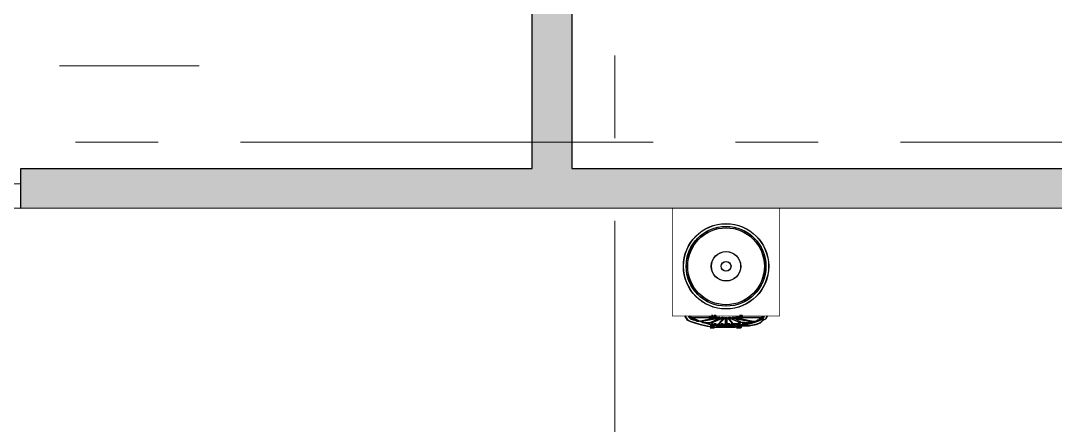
# Model space of a CAD drawing. Header units: millimetres. Extents: x -354900 to 8840672, y 0 to 292181.
# Drawn here: x -64096 to -60961, y 117744 to 118969 of the extents above; entities that cross this region are included whole.
import ezdxf
from ezdxf.enums import TextEntityAlignment as Align

# ---------------------------------------------------------------- set-up
doc = ezdxf.new("R2010")
doc.units = ezdxf.units.MM
doc.header["$MEASUREMENT"] = 0
doc.linetypes.add('CENTER', pattern=[2, 1.25, -0.25, 0.25, -0.25])
doc.layers.get('0').update_dxf_attribs({"color": 250, "lineweight": 9})
for name, color, linetype, lineweight in [('АР_Витраж', 4, 'Continuous', 15), ('АР_Маркер экспликации', 239, 'Continuous', 13), ('АР_Номер помещения', 1, 'Continuous', 25), ('АР_Оси', 193, 'Continuous', 9), ('АР_Перегородки газоблок', 165, 'Continuous', 30), ('АР_Перегородки газоблок_Штрих', 165, 'Continuous', 5), ('АР_Помещения_площадь', 19, 'Continuous', 9)]:
    doc.layers.add(name, color=color, linetype=linetype, lineweight=lineweight)
doc.layers.add('ТХ_обор_бытовое', color=14, linetype='Continuous')
doc.styles.add('ISOCPEUR', font='isocpeur.ttf', dxfattribs={"width": 0.7})
doc.styles.get("Standard").update_dxf_attribs({"font": 'isocpeur.ttf'})

# ---------------------------------------------------------------- blocks, each defined once
blk = doc.blocks.new('*U29')
at = {"linetype": 'ByBlock'}
for p, q in [((0, 0), (0, -74)), ((50, 0), (0, 0)), ((0, -74), (0, 0)), ((1000, 0), (0, 0)), ((50, 0), (50, -74)), ((950, 0), (50, 0)), ((950, 0), (1000, 0)), ((950, 0), (950, -74)), ((1000, 0), (1000, -74)), ((1000, -74), (1000, 0)), ((50, -37), (950, -37)), ((50, -74), (0, -74)), ((0, -74), (1000, -74)), ((50, -74), (950, -74)), ((950, -74), (1000, -74))]:
    blk.add_line(p, q, dxfattribs=at)
blk = doc.blocks.new('*U46')
at = {"layer": 'АР_Помещения_площадь', "color": 7}
blk.add_line((-10339.1, 344), (-10761.5, 344), dxfattribs=at)
at = {"color": 7, "style": 'ISOCPEUR', "width": 0.7, "flags": 1}
blk.add_attdef('КАТЕГОРИЯ', (-499.2, -2092.2), '', height=250, dxfattribs=at)
at = {"layer": 'АР_Номер помещения', "color": 7, "style": 'ISOCPEUR', "width": 0.7}
blk.add_attdef('НОМЕР_ПОМЕЩЕНИЯ', text='', height=300, dxfattribs=at).set_placement((-13545.8, 6594.1), align=Align.MIDDLE_CENTER)
at = {"layer": 'АР_Помещения_площадь', "color": 7, "lineweight": 30, "width": 0.7, "flags": 104}
blk.add_attdef('ИМЯ_ПОМЕЩЕНИЯ', text='', height=100, dxfattribs=at).set_placement((129.6, 1300.5), align=Align.MIDDLE_CENTER)
at = {"layer": 'АР_Помещения_площадь', "color": 7, "style": 'ISOCPEUR', "width": 0.7}
blk.add_attdef('ПЛОЩАДЬ_ПОМЕЩЕНИЯ', text='', height=200, dxfattribs=at).set_placement((-10334.3, 590.5), align=Align.MIDDLE_RIGHT)
blk = doc.blocks.new('У300')
at = {"layer": 'ТХ_обор_бытовое', "transparency": 33554559}
for points in [[(-230550.5, 67413.5), (-230554.7, 67413.5), (-230554.7, 67409.3), (-230550.5, 67405.1), (-230546.2, 67409.3), (-230546.2, 67413.5)], [(-230550.5, 67413), (-230554.7, 67413), (-230554.7, 67408.8), (-230550.5, 67404.6), (-230546.3, 67408.8), (-230546.3, 67413)], [(-230546.2, 67417.8), (-230550.5, 67417.8), (-230550.5, 67413.5), (-230546.2, 67409.3), (-230542, 67413.5), (-230542, 67417.8)], [(-230546.3, 67417.3), (-230550.5, 67417.3), (-230550.5, 67413), (-230546.3, 67408.8), (-230542, 67413), (-230542, 67417.3)], [(-230575.9, 67354.3), (-230580.1, 67354.3), (-230580.1, 67350), (-230575.9, 67345.8), (-230571.6, 67350), (-230571.6, 67354.3)], [(-230575.9, 67354.3), (-230580.1, 67354.3), (-230580.1, 67350), (-230575.9, 67345.8), (-230571.6, 67350), (-230571.6, 67354.3)], [(-230575.9, 67354.3), (-230580.1, 67354.3), (-230580.1, 67350), (-230575.9, 67345.8), (-230571.6, 67350), (-230571.6, 67354.3)], [(-230575.9, 67354.3), (-230580.1, 67354.3), (-230580.1, 67350), (-230575.9, 67345.8), (-230571.6, 67350), (-230571.6, 67354.3)], [(-230575.9, 67354.3), (-230580.1, 67354.3), (-230580.1, 67350), (-230575.9, 67345.8), (-230571.6, 67350), (-230571.6, 67354.3)], [(-230575.9, 67354.3), (-230580.1, 67354.3), (-230580.1, 67350), (-230575.9, 67345.8), (-230571.6, 67350), (-230571.6, 67354.3)], [(-230575.9, 67353.8), (-230580.1, 67353.8), (-230580.1, 67349.5), (-230575.9, 67345.3), (-230571.7, 67349.5), (-230571.7, 67353.8)], [(-230575.9, 67353.8), (-230580.1, 67353.8), (-230580.1, 67349.5), (-230575.9, 67345.3), (-230571.7, 67349.5), (-230571.7, 67353.8)], [(-230575.9, 67353.8), (-230580.1, 67353.8), (-230580.1, 67349.5), (-230575.9, 67345.3), (-230571.7, 67349.5), (-230571.7, 67353.8)], [(-230575.9, 67353.8), (-230580.1, 67353.8), (-230580.1, 67349.5), (-230575.9, 67345.3), (-230571.7, 67349.5), (-230571.7, 67353.8)], [(-230575.9, 67353.8), (-230580.1, 67353.8), (-230580.1, 67349.5), (-230575.9, 67345.3), (-230571.7, 67349.5), (-230571.7, 67353.8)], [(-230575.9, 67353.8), (-230580.1, 67353.8), (-230580.1, 67349.5), (-230575.9, 67345.3), (-230571.7, 67349.5), (-230571.7, 67353.8)], [(-230575.9, 67350), (-230580.1, 67350), (-230580.1, 67345.8), (-230575.9, 67341.6), (-230571.6, 67345.8), (-230571.6, 67350)], [(-230575.9, 67350), (-230580.1, 67350), (-230580.1, 67345.8), (-230575.9, 67341.6), (-230571.6, 67345.8), (-230571.6, 67350)], [(-230575.9, 67350), (-230580.1, 67350), (-230580.1, 67345.8), (-230575.9, 67341.6), (-230571.6, 67345.8), (-230571.6, 67350)], [(-230575.9, 67350), (-230580.1, 67350), (-230580.1, 67345.8), (-230575.9, 67341.6), (-230571.6, 67345.8), (-230571.6, 67350)], [(-230575.9, 67350), (-230580.1, 67350), (-230580.1, 67345.8), (-230575.9, 67341.6), (-230571.6, 67345.8), (-230571.6, 67350)], [(-230575.9, 67350), (-230580.1, 67350), (-230580.1, 67345.8), (-230575.9, 67341.6), (-230571.6, 67345.8), (-230571.6, 67350)], [(-230575.9, 67350), (-230580.1, 67350), (-230580.1, 67345.8), (-230575.9, 67341.6), (-230571.6, 67345.8), (-230571.6, 67350)], [(-230575.9, 67350), (-230580.1, 67350), (-230580.1, 67345.8), (-230575.9, 67341.6), (-230571.6, 67345.8), (-230571.6, 67350)], [(-230575.9, 67350), (-230580.1, 67350), (-230580.1, 67345.8), (-230575.9, 67341.6), (-230571.6, 67345.8), (-230571.6, 67350)], [(-230575.9, 67350), (-230580.1, 67350), (-230580.1, 67345.8), (-230575.9, 67341.6), (-230571.6, 67345.8), (-230571.6, 67350)], [(-230575.9, 67350), (-230580.1, 67350), (-230580.1, 67345.8), (-230575.9, 67341.6), (-230571.6, 67345.8), (-230571.6, 67350)], [(-230575.9, 67350), (-230580.1, 67350), (-230580.1, 67345.8), (-230575.9, 67341.6), (-230571.6, 67345.8), (-230571.6, 67350)], [(-230575.9, 67350), (-230580.1, 67350), (-230580.1, 67345.8), (-230575.9, 67341.6), (-230571.6, 67345.8), (-230571.6, 67350)], [(-230575.9, 67349.5), (-230580.1, 67349.5), (-230580.1, 67345.3), (-230575.9, 67341.1), (-230571.7, 67345.3), (-230571.7, 67349.5)], [(-230575.9, 67349.5), (-230580.1, 67349.5), (-230580.1, 67345.3), (-230575.9, 67341.1), (-230571.7, 67345.3), (-230571.7, 67349.5)], [(-230575.9, 67349.5), (-230580.1, 67349.5), (-230580.1, 67345.3), (-230575.9, 67341.1), (-230571.7, 67345.3), (-230571.7, 67349.5)], [(-230575.9, 67349.5), (-230580.1, 67349.5), (-230580.1, 67345.3), (-230575.9, 67341.1), (-230571.7, 67345.3), (-230571.7, 67349.5)], [(-230575.9, 67349.5), (-230580.1, 67349.5), (-230580.1, 67345.3), (-230575.9, 67341.1), (-230571.7, 67345.3), (-230571.7, 67349.5)], [(-230575.9, 67349.5), (-230580.1, 67349.5), (-230580.1, 67345.3), (-230575.9, 67341.1), (-230571.7, 67345.3), (-230571.7, 67349.5)], [(-230575.9, 67349.5), (-230580.1, 67349.5), (-230580.1, 67345.3), (-230575.9, 67341.1), (-230571.7, 67345.3), (-230571.7, 67349.5)], [(-230575.9, 67349.5), (-230580.1, 67349.5), (-230580.1, 67345.3), (-230575.9, 67341.1), (-230571.7, 67345.3), (-230571.7, 67349.5)], [(-230575.9, 67349.5), (-230580.1, 67349.5), (-230580.1, 67345.3), (-230575.9, 67341.1), (-230571.7, 67345.3), (-230571.7, 67349.5)], [(-230575.9, 67349.5), (-230580.1, 67349.5), (-230580.1, 67345.3), (-230575.9, 67341.1), (-230571.7, 67345.3), (-230571.7, 67349.5)], [(-230575.9, 67349.5), (-230580.1, 67349.5), (-230580.1, 67345.3), (-230575.9, 67341.1), (-230571.7, 67345.3), (-230571.7, 67349.5)], [(-230575.9, 67349.5), (-230580.1, 67349.5), (-230580.1, 67345.3), (-230575.9, 67341.1), (-230571.7, 67345.3), (-230571.7, 67349.5)], [(-230575.9, 67349.5), (-230580.1, 67349.5), (-230580.1, 67345.3), (-230575.9, 67341.1), (-230571.7, 67345.3), (-230571.7, 67349.5)], [(-230575.9, 67345.8), (-230580.1, 67345.8), (-230580.1, 67341.6), (-230575.9, 67337.3), (-230571.6, 67341.6), (-230571.6, 67345.8)], [(-230575.9, 67345.3), (-230580.1, 67345.3), (-230580.1, 67341.1), (-230575.9, 67336.8), (-230571.7, 67341.1), (-230571.7, 67345.3)], [(-230571.6, 67354.3), (-230575.9, 67354.3), (-230575.9, 67350), (-230571.6, 67345.8), (-230567.4, 67350), (-230567.4, 67354.3)], [(-230571.6, 67354.3), (-230575.9, 67354.3), (-230575.9, 67350), (-230571.6, 67345.8), (-230567.4, 67350), (-230567.4, 67354.3)], [(-230571.6, 67354.3), (-230575.9, 67354.3), (-230575.9, 67350), (-230571.6, 67345.8), (-230567.4, 67350), (-230567.4, 67354.3)], [(-230571.6, 67354.3), (-230575.9, 67354.3), (-230575.9, 67350), (-230571.6, 67345.8), (-230567.4, 67350), (-230567.4, 67354.3)], [(-230571.6, 67354.3), (-230575.9, 67354.3), (-230575.9, 67350), (-230571.6, 67345.8), (-230567.4, 67350), (-230567.4, 67354.3)], [(-230571.7, 67353.8), (-230575.9, 67353.8), (-230575.9, 67349.5), (-230571.7, 67345.3), (-230567.4, 67349.5), (-230567.4, 67353.8)], [(-230571.7, 67353.8), (-230575.9, 67353.8), (-230575.9, 67349.5), (-230571.7, 67345.3), (-230567.4, 67349.5), (-230567.4, 67353.8)], [(-230571.7, 67353.8), (-230575.9, 67353.8), (-230575.9, 67349.5), (-230571.7, 67345.3), (-230567.4, 67349.5), (-230567.4, 67353.8)], [(-230571.7, 67353.8), (-230575.9, 67353.8), (-230575.9, 67349.5), (-230571.7, 67345.3), (-230567.4, 67349.5), (-230567.4, 67353.8)], [(-230571.7, 67353.8), (-230575.9, 67353.8), (-230575.9, 67349.5), (-230571.7, 67345.3), (-230567.4, 67349.5), (-230567.4, 67353.8)], [(-230571.6, 67350), (-230575.9, 67350), (-230575.9, 67345.8), (-230571.6, 67341.6), (-230567.4, 67345.8), (-230567.4, 67350)], [(-230571.6, 67350), (-230575.9, 67350), (-230575.9, 67345.8), (-230571.6, 67341.6), (-230567.4, 67345.8), (-230567.4, 67350)], [(-230571.6, 67350), (-230575.9, 67350), (-230575.9, 67345.8), (-230571.6, 67341.6), (-230567.4, 67345.8), (-230567.4, 67350)], [(-230571.6, 67350), (-230575.9, 67350), (-230575.9, 67345.8), (-230571.6, 67341.6), (-230567.4, 67345.8), (-230567.4, 67350)], [(-230571.6, 67350), (-230575.9, 67350), (-230575.9, 67345.8), (-230571.6, 67341.6), (-230567.4, 67345.8), (-230567.4, 67350)], [(-230571.6, 67350), (-230575.9, 67350), (-230575.9, 67345.8), (-230571.6, 67341.6), (-230567.4, 67345.8), (-230567.4, 67350)], [(-230571.6, 67350), (-230575.9, 67350), (-230575.9, 67345.8), (-230571.6, 67341.6), (-230567.4, 67345.8), (-230567.4, 67350)], [(-230571.6, 67350), (-230575.9, 67350), (-230575.9, 67345.8), (-230571.6, 67341.6), (-230567.4, 67345.8), (-230567.4, 67350)], [(-230571.7, 67349.5), (-230575.9, 67349.5), (-230575.9, 67345.3), (-230571.7, 67341.1), (-230567.4, 67345.3), (-230567.4, 67349.5)], [(-230571.7, 67349.5), (-230575.9, 67349.5), (-230575.9, 67345.3), (-230571.7, 67341.1), (-230567.4, 67345.3), (-230567.4, 67349.5)], [(-230571.7, 67349.5), (-230575.9, 67349.5), (-230575.9, 67345.3), (-230571.7, 67341.1), (-230567.4, 67345.3), (-230567.4, 67349.5)], [(-230571.7, 67349.5), (-230575.9, 67349.5), (-230575.9, 67345.3), (-230571.7, 67341.1), (-230567.4, 67345.3), (-230567.4, 67349.5)], [(-230571.7, 67349.5), (-230575.9, 67349.5), (-230575.9, 67345.3), (-230571.7, 67341.1), (-230567.4, 67345.3), (-230567.4, 67349.5)], [(-230571.7, 67349.5), (-230575.9, 67349.5), (-230575.9, 67345.3), (-230571.7, 67341.1), (-230567.4, 67345.3), (-230567.4, 67349.5)], [(-230571.7, 67349.5), (-230575.9, 67349.5), (-230575.9, 67345.3), (-230571.7, 67341.1), (-230567.4, 67345.3), (-230567.4, 67349.5)], [(-230571.7, 67349.5), (-230575.9, 67349.5), (-230575.9, 67345.3), (-230571.7, 67341.1), (-230567.4, 67345.3), (-230567.4, 67349.5)], [(-230567.4, 67341.1), (-230571.7, 67341.1), (-230571.7, 67336.8), (-230567.4, 67332.6), (-230563.2, 67336.8), (-230563.2, 67341.1)], [(-230567.4, 67341.6), (-230571.6, 67341.6), (-230571.6, 67337.3), (-230567.4, 67333.1), (-230563.2, 67337.3), (-230563.2, 67341.6)], [(-230546.2, 67358.5), (-230550.5, 67358.5), (-230550.5, 67354.3), (-230546.2, 67350), (-230542, 67354.3), (-230542, 67358.5)], [(-230546.2, 67358.5), (-230550.5, 67358.5), (-230550.5, 67354.3), (-230546.2, 67350), (-230542, 67354.3), (-230542, 67358.5)], [(-230546.3, 67358), (-230550.5, 67358), (-230550.5, 67353.8), (-230546.3, 67349.5), (-230542, 67353.8), (-230542, 67358)], [(-230546.3, 67358), (-230550.5, 67358), (-230550.5, 67353.8), (-230546.3, 67349.5), (-230542, 67353.8), (-230542, 67358)], [(-230546.2, 67354.3), (-230550.5, 67354.3), (-230550.5, 67350), (-230546.2, 67345.8), (-230542, 67350), (-230542, 67354.3)], [(-230546.2, 67354.3), (-230550.5, 67354.3), (-230550.5, 67350), (-230546.2, 67345.8), (-230542, 67350), (-230542, 67354.3)], [(-230546.2, 67354.3), (-230550.5, 67354.3), (-230550.5, 67350), (-230546.2, 67345.8), (-230542, 67350), (-230542, 67354.3)], [(-230546.3, 67353.8), (-230550.5, 67353.8), (-230550.5, 67349.5), (-230546.3, 67345.3), (-230542, 67349.5), (-230542, 67353.8)], [(-230546.3, 67353.8), (-230550.5, 67353.8), (-230550.5, 67349.5), (-230546.3, 67345.3), (-230542, 67349.5), (-230542, 67353.8)], [(-230546.3, 67353.8), (-230550.5, 67353.8), (-230550.5, 67349.5), (-230546.3, 67345.3), (-230542, 67349.5), (-230542, 67353.8)], [(-230546.2, 67350), (-230550.5, 67350), (-230550.5, 67345.8), (-230546.2, 67341.6), (-230542, 67345.8), (-230542, 67350)], [(-230546.3, 67349.5), (-230550.5, 67349.5), (-230550.5, 67345.3), (-230546.3, 67341.1), (-230542, 67345.3), (-230542, 67349.5)], [(-230546.2, 67345.8), (-230550.5, 67345.8), (-230550.5, 67341.6), (-230546.2, 67337.3), (-230542, 67341.6), (-230542, 67345.8)], [(-230546.2, 67345.8), (-230550.5, 67345.8), (-230550.5, 67341.6), (-230546.2, 67337.3), (-230542, 67341.6), (-230542, 67345.8)], [(-230546.2, 67345.8), (-230550.5, 67345.8), (-230550.5, 67341.6), (-230546.2, 67337.3), (-230542, 67341.6), (-230542, 67345.8)], [(-230546.2, 67345.8), (-230550.5, 67345.8), (-230550.5, 67341.6), (-230546.2, 67337.3), (-230542, 67341.6), (-230542, 67345.8)], [(-230546.3, 67345.3), (-230550.5, 67345.3), (-230550.5, 67341.1), (-230546.3, 67336.8), (-230542, 67341.1), (-230542, 67345.3)], [(-230546.3, 67345.3), (-230550.5, 67345.3), (-230550.5, 67341.1), (-230546.3, 67336.8), (-230542, 67341.1), (-230542, 67345.3)], [(-230546.3, 67345.3), (-230550.5, 67345.3), (-230550.5, 67341.1), (-230546.3, 67336.8), (-230542, 67341.1), (-230542, 67345.3)], [(-230546.3, 67345.3), (-230550.5, 67345.3), (-230550.5, 67341.1), (-230546.3, 67336.8), (-230542, 67341.1), (-230542, 67345.3)], [(-230542, 67349.5), (-230546.3, 67349.5), (-230546.3, 67345.3), (-230542, 67341.1), (-230537.8, 67345.3), (-230537.8, 67349.5)], [(-230542, 67341.1), (-230546.3, 67341.1), (-230546.3, 67336.8), (-230542, 67332.6), (-230537.8, 67336.8), (-230537.8, 67341.1)], [(-230542, 67341.1), (-230546.3, 67341.1), (-230546.3, 67336.8), (-230542, 67332.6), (-230537.8, 67336.8), (-230537.8, 67341.1)], [(-230542, 67350), (-230546.2, 67350), (-230546.2, 67345.8), (-230542, 67341.6), (-230537.8, 67345.8), (-230537.8, 67350)], [(-230542, 67341.6), (-230546.2, 67341.6), (-230546.2, 67337.3), (-230542, 67333.1), (-230537.8, 67337.3), (-230537.8, 67341.6)], [(-230542, 67341.6), (-230546.2, 67341.6), (-230546.2, 67337.3), (-230542, 67333.1), (-230537.8, 67337.3), (-230537.8, 67341.6)], [(-230567.4, 67328.4), (-230571.7, 67328.4), (-230571.7, 67324.1), (-230567.4, 67319.9), (-230563.2, 67324.1), (-230563.2, 67328.4)], [(-230567.4, 67319.9), (-230571.7, 67319.9), (-230571.7, 67315.7), (-230567.4, 67311.4), (-230563.2, 67315.7), (-230563.2, 67319.9)], [(-230567.4, 67328.9), (-230571.6, 67328.9), (-230571.6, 67324.6), (-230567.4, 67320.4), (-230563.2, 67324.6), (-230563.2, 67328.9)], [(-230567.4, 67320.4), (-230571.6, 67320.4), (-230571.6, 67316.2), (-230567.4, 67311.9), (-230563.2, 67316.2), (-230563.2, 67320.4)], [(-230567.4, 67307.2), (-230571.7, 67307.2), (-230571.7, 67303), (-230567.4, 67298.7), (-230563.2, 67303), (-230563.2, 67307.2)], [(-230567.4, 67303), (-230571.7, 67303), (-230571.7, 67298.7), (-230567.4, 67294.5), (-230563.2, 67298.7), (-230563.2, 67303)], [(-230567.4, 67303), (-230571.7, 67303), (-230571.7, 67298.7), (-230567.4, 67294.5), (-230563.2, 67298.7), (-230563.2, 67303)], [(-230567.4, 67298.7), (-230571.7, 67298.7), (-230571.7, 67294.5), (-230567.4, 67290.3), (-230563.2, 67294.5), (-230563.2, 67298.7)], [(-230567.4, 67298.7), (-230571.7, 67298.7), (-230571.7, 67294.5), (-230567.4, 67290.3), (-230563.2, 67294.5), (-230563.2, 67298.7)], [(-230567.4, 67298.7), (-230571.7, 67298.7), (-230571.7, 67294.5), (-230567.4, 67290.3), (-230563.2, 67294.5), (-230563.2, 67298.7)], [(-230567.4, 67298.7), (-230571.7, 67298.7), (-230571.7, 67294.5), (-230567.4, 67290.3), (-230563.2, 67294.5), (-230563.2, 67298.7)], [(-230567.4, 67290.3), (-230571.7, 67290.3), (-230571.7, 67286), (-230567.4, 67281.8), (-230563.2, 67286), (-230563.2, 67290.3)], [(-230567.4, 67281.8), (-230571.7, 67281.8), (-230571.7, 67277.6), (-230567.4, 67273.3), (-230563.2, 67277.6), (-230563.2, 67281.8)], [(-230567.4, 67281.8), (-230571.7, 67281.8), (-230571.7, 67277.6), (-230567.4, 67273.3), (-230563.2, 67277.6), (-230563.2, 67281.8)], [(-230567.4, 67277.6), (-230571.7, 67277.6), (-230571.7, 67273.3), (-230567.4, 67269.1), (-230563.2, 67273.3), (-230563.2, 67277.6)], [(-230567.4, 67307.7), (-230571.6, 67307.7), (-230571.6, 67303.5), (-230567.4, 67299.2), (-230563.2, 67303.5), (-230563.2, 67307.7)], [(-230567.4, 67303.5), (-230571.6, 67303.5), (-230571.6, 67299.2), (-230567.4, 67295), (-230563.2, 67299.2), (-230563.2, 67303.5)], [(-230567.4, 67303.5), (-230571.6, 67303.5), (-230571.6, 67299.2), (-230567.4, 67295), (-230563.2, 67299.2), (-230563.2, 67303.5)], [(-230567.4, 67299.2), (-230571.6, 67299.2), (-230571.6, 67295), (-230567.4, 67290.8), (-230563.2, 67295), (-230563.2, 67299.2)], [(-230567.4, 67299.2), (-230571.6, 67299.2), (-230571.6, 67295), (-230567.4, 67290.8), (-230563.2, 67295), (-230563.2, 67299.2)], [(-230567.4, 67299.2), (-230571.6, 67299.2), (-230571.6, 67295), (-230567.4, 67290.8), (-230563.2, 67295), (-230563.2, 67299.2)], [(-230567.4, 67299.2), (-230571.6, 67299.2), (-230571.6, 67295), (-230567.4, 67290.8), (-230563.2, 67295), (-230563.2, 67299.2)], [(-230567.4, 67290.8), (-230571.6, 67290.8), (-230571.6, 67286.5), (-230567.4, 67282.3), (-230563.2, 67286.5), (-230563.2, 67290.8)], [(-230567.4, 67282.3), (-230571.6, 67282.3), (-230571.6, 67278.1), (-230567.4, 67273.8), (-230563.2, 67278.1), (-230563.2, 67282.3)], [(-230567.4, 67282.3), (-230571.6, 67282.3), (-230571.6, 67278.1), (-230567.4, 67273.8), (-230563.2, 67278.1), (-230563.2, 67282.3)], [(-230567.4, 67278.1), (-230571.6, 67278.1), (-230571.6, 67273.8), (-230567.4, 67269.6), (-230563.2, 67273.8), (-230563.2, 67278.1)], [(-230575.9, 67273.8), (-230580.1, 67273.8), (-230580.1, 67269.6), (-230575.9, 67265.4), (-230571.6, 67269.6), (-230571.6, 67273.8)], [(-230575.9, 67273.8), (-230580.1, 67273.8), (-230580.1, 67269.6), (-230575.9, 67265.4), (-230571.6, 67269.6), (-230571.6, 67273.8)], [(-230575.9, 67273.3), (-230580.1, 67273.3), (-230580.1, 67269.1), (-230575.9, 67264.9), (-230571.7, 67269.1), (-230571.7, 67273.3)], [(-230575.9, 67273.3), (-230580.1, 67273.3), (-230580.1, 67269.1), (-230575.9, 67264.9), (-230571.7, 67269.1), (-230571.7, 67273.3)], [(-230575.9, 67269.6), (-230580.1, 67269.6), (-230580.1, 67265.4), (-230575.9, 67261.1), (-230571.6, 67265.4), (-230571.6, 67269.6)], [(-230575.9, 67269.6), (-230580.1, 67269.6), (-230580.1, 67265.4), (-230575.9, 67261.1), (-230571.6, 67265.4), (-230571.6, 67269.6)], [(-230575.9, 67269.6), (-230580.1, 67269.6), (-230580.1, 67265.4), (-230575.9, 67261.1), (-230571.6, 67265.4), (-230571.6, 67269.6)], [(-230575.9, 67269.6), (-230580.1, 67269.6), (-230580.1, 67265.4), (-230575.9, 67261.1), (-230571.6, 67265.4), (-230571.6, 67269.6)], [(-230575.9, 67269.6), (-230580.1, 67269.6), (-230580.1, 67265.4), (-230575.9, 67261.1), (-230571.6, 67265.4), (-230571.6, 67269.6)], [(-230575.9, 67269.6), (-230580.1, 67269.6), (-230580.1, 67265.4), (-230575.9, 67261.1), (-230571.6, 67265.4), (-230571.6, 67269.6)], [(-230575.9, 67269.6), (-230580.1, 67269.6), (-230580.1, 67265.4), (-230575.9, 67261.1), (-230571.6, 67265.4), (-230571.6, 67269.6)], [(-230575.9, 67269.6), (-230580.1, 67269.6), (-230580.1, 67265.4), (-230575.9, 67261.1), (-230571.6, 67265.4), (-230571.6, 67269.6)], [(-230575.9, 67269.6), (-230580.1, 67269.6), (-230580.1, 67265.4), (-230575.9, 67261.1), (-230571.6, 67265.4), (-230571.6, 67269.6)], [(-230575.9, 67269.1), (-230580.1, 67269.1), (-230580.1, 67264.9), (-230575.9, 67260.6), (-230571.7, 67264.9), (-230571.7, 67269.1)], [(-230575.9, 67269.1), (-230580.1, 67269.1), (-230580.1, 67264.9), (-230575.9, 67260.6), (-230571.7, 67264.9), (-230571.7, 67269.1)], [(-230575.9, 67269.1), (-230580.1, 67269.1), (-230580.1, 67264.9), (-230575.9, 67260.6), (-230571.7, 67264.9), (-230571.7, 67269.1)], [(-230575.9, 67269.1), (-230580.1, 67269.1), (-230580.1, 67264.9), (-230575.9, 67260.6), (-230571.7, 67264.9), (-230571.7, 67269.1)], [(-230575.9, 67269.1), (-230580.1, 67269.1), (-230580.1, 67264.9), (-230575.9, 67260.6), (-230571.7, 67264.9), (-230571.7, 67269.1)], [(-230575.9, 67269.1), (-230580.1, 67269.1), (-230580.1, 67264.9), (-230575.9, 67260.6), (-230571.7, 67264.9), (-230571.7, 67269.1)], [(-230575.9, 67269.1), (-230580.1, 67269.1), (-230580.1, 67264.9), (-230575.9, 67260.6), (-230571.7, 67264.9), (-230571.7, 67269.1)], [(-230575.9, 67269.1), (-230580.1, 67269.1), (-230580.1, 67264.9), (-230575.9, 67260.6), (-230571.7, 67264.9), (-230571.7, 67269.1)], [(-230575.9, 67269.1), (-230580.1, 67269.1), (-230580.1, 67264.9), (-230575.9, 67260.6), (-230571.7, 67264.9), (-230571.7, 67269.1)], [(-230575.9, 67265.4), (-230580.1, 67265.4), (-230580.1, 67261.1), (-230575.9, 67256.9), (-230571.6, 67261.1), (-230571.6, 67265.4)], [(-230575.9, 67265.4), (-230580.1, 67265.4), (-230580.1, 67261.1), (-230575.9, 67256.9), (-230571.6, 67261.1), (-230571.6, 67265.4)], [(-230575.9, 67265.4), (-230580.1, 67265.4), (-230580.1, 67261.1), (-230575.9, 67256.9), (-230571.6, 67261.1), (-230571.6, 67265.4)], [(-230575.9, 67265.4), (-230580.1, 67265.4), (-230580.1, 67261.1), (-230575.9, 67256.9), (-230571.6, 67261.1), (-230571.6, 67265.4)], [(-230575.9, 67265.4), (-230580.1, 67265.4), (-230580.1, 67261.1), (-230575.9, 67256.9), (-230571.6, 67261.1), (-230571.6, 67265.4)], [(-230575.9, 67264.9), (-230580.1, 67264.9), (-230580.1, 67260.6), (-230575.9, 67256.4), (-230571.7, 67260.6), (-230571.7, 67264.9)], [(-230575.9, 67264.9), (-230580.1, 67264.9), (-230580.1, 67260.6), (-230575.9, 67256.4), (-230571.7, 67260.6), (-230571.7, 67264.9)], [(-230575.9, 67264.9), (-230580.1, 67264.9), (-230580.1, 67260.6), (-230575.9, 67256.4), (-230571.7, 67260.6), (-230571.7, 67264.9)], [(-230575.9, 67264.9), (-230580.1, 67264.9), (-230580.1, 67260.6), (-230575.9, 67256.4), (-230571.7, 67260.6), (-230571.7, 67264.9)], [(-230575.9, 67264.9), (-230580.1, 67264.9), (-230580.1, 67260.6), (-230575.9, 67256.4), (-230571.7, 67260.6), (-230571.7, 67264.9)], [(-230571.6, 67269.6), (-230575.9, 67269.6), (-230575.9, 67265.4), (-230571.6, 67261.1), (-230567.4, 67265.4), (-230567.4, 67269.6)], [(-230571.6, 67269.6), (-230575.9, 67269.6), (-230575.9, 67265.4), (-230571.6, 67261.1), (-230567.4, 67265.4), (-230567.4, 67269.6)], [(-230571.6, 67269.6), (-230575.9, 67269.6), (-230575.9, 67265.4), (-230571.6, 67261.1), (-230567.4, 67265.4), (-230567.4, 67269.6)], [(-230571.6, 67269.6), (-230575.9, 67269.6), (-230575.9, 67265.4), (-230571.6, 67261.1), (-230567.4, 67265.4), (-230567.4, 67269.6)], [(-230571.6, 67269.6), (-230575.9, 67269.6), (-230575.9, 67265.4), (-230571.6, 67261.1), (-230567.4, 67265.4), (-230567.4, 67269.6)], [(-230571.6, 67269.6), (-230575.9, 67269.6), (-230575.9, 67265.4), (-230571.6, 67261.1), (-230567.4, 67265.4), (-230567.4, 67269.6)], [(-230571.6, 67269.6), (-230575.9, 67269.6), (-230575.9, 67265.4), (-230571.6, 67261.1), (-230567.4, 67265.4), (-230567.4, 67269.6)], [(-230571.6, 67269.6), (-230575.9, 67269.6), (-230575.9, 67265.4), (-230571.6, 67261.1), (-230567.4, 67265.4), (-230567.4, 67269.6)], [(-230571.6, 67269.6), (-230575.9, 67269.6), (-230575.9, 67265.4), (-230571.6, 67261.1), (-230567.4, 67265.4), (-230567.4, 67269.6)], [(-230571.7, 67269.1), (-230575.9, 67269.1), (-230575.9, 67264.9), (-230571.7, 67260.6), (-230567.4, 67264.9), (-230567.4, 67269.1)], [(-230571.7, 67269.1), (-230575.9, 67269.1), (-230575.9, 67264.9), (-230571.7, 67260.6), (-230567.4, 67264.9), (-230567.4, 67269.1)], [(-230571.7, 67269.1), (-230575.9, 67269.1), (-230575.9, 67264.9), (-230571.7, 67260.6), (-230567.4, 67264.9), (-230567.4, 67269.1)], [(-230571.7, 67269.1), (-230575.9, 67269.1), (-230575.9, 67264.9), (-230571.7, 67260.6), (-230567.4, 67264.9), (-230567.4, 67269.1)], [(-230571.7, 67269.1), (-230575.9, 67269.1), (-230575.9, 67264.9), (-230571.7, 67260.6), (-230567.4, 67264.9), (-230567.4, 67269.1)], [(-230571.7, 67269.1), (-230575.9, 67269.1), (-230575.9, 67264.9), (-230571.7, 67260.6), (-230567.4, 67264.9), (-230567.4, 67269.1)], [(-230571.7, 67269.1), (-230575.9, 67269.1), (-230575.9, 67264.9), (-230571.7, 67260.6), (-230567.4, 67264.9), (-230567.4, 67269.1)], [(-230571.7, 67269.1), (-230575.9, 67269.1), (-230575.9, 67264.9), (-230571.7, 67260.6), (-230567.4, 67264.9), (-230567.4, 67269.1)], [(-230571.7, 67269.1), (-230575.9, 67269.1), (-230575.9, 67264.9), (-230571.7, 67260.6), (-230567.4, 67264.9), (-230567.4, 67269.1)], [(-230571.6, 67265.4), (-230575.9, 67265.4), (-230575.9, 67261.1), (-230571.6, 67256.9), (-230567.4, 67261.1), (-230567.4, 67265.4)], [(-230571.6, 67265.4), (-230575.9, 67265.4), (-230575.9, 67261.1), (-230571.6, 67256.9), (-230567.4, 67261.1), (-230567.4, 67265.4)], [(-230571.6, 67265.4), (-230575.9, 67265.4), (-230575.9, 67261.1), (-230571.6, 67256.9), (-230567.4, 67261.1), (-230567.4, 67265.4)], [(-230571.7, 67264.9), (-230575.9, 67264.9), (-230575.9, 67260.6), (-230571.7, 67256.4), (-230567.4, 67260.6), (-230567.4, 67264.9)], [(-230571.7, 67264.9), (-230575.9, 67264.9), (-230575.9, 67260.6), (-230571.7, 67256.4), (-230567.4, 67260.6), (-230567.4, 67264.9)], [(-230571.7, 67264.9), (-230575.9, 67264.9), (-230575.9, 67260.6), (-230571.7, 67256.4), (-230567.4, 67260.6), (-230567.4, 67264.9)], [(-230567.4, 67273.3), (-230571.7, 67273.3), (-230571.7, 67269.1), (-230567.4, 67264.9), (-230563.2, 67269.1), (-230563.2, 67273.3)], [(-230567.4, 67273.8), (-230571.6, 67273.8), (-230571.6, 67269.6), (-230567.4, 67265.4), (-230563.2, 67269.6), (-230563.2, 67273.8)], [(-230563.2, 67269.6), (-230567.4, 67269.6), (-230567.4, 67265.4), (-230563.2, 67261.1), (-230558.9, 67265.4), (-230558.9, 67269.6)], [(-230563.2, 67269.1), (-230567.4, 67269.1), (-230567.4, 67264.9), (-230563.2, 67260.6), (-230559, 67264.9), (-230559, 67269.1)], [(-230563.2, 67256.9), (-230567.4, 67256.9), (-230567.4, 67252.7), (-230563.2, 67248.4), (-230558.9, 67252.7), (-230558.9, 67256.9)], [(-230563.2, 67256.4), (-230567.4, 67256.4), (-230567.4, 67252.2), (-230563.2, 67247.9), (-230559, 67252.2), (-230559, 67256.4)], [(-230563.2, 67252.7), (-230567.4, 67252.7), (-230567.4, 67248.4), (-230563.2, 67244.2), (-230558.9, 67248.4), (-230558.9, 67252.7)], [(-230563.2, 67252.2), (-230567.4, 67252.2), (-230567.4, 67247.9), (-230563.2, 67243.7), (-230559, 67247.9), (-230559, 67252.2)], [(-230550.5, 67269.6), (-230554.7, 67269.6), (-230554.7, 67265.4), (-230550.5, 67261.1), (-230546.2, 67265.4), (-230546.2, 67269.6)], [(-230550.5, 67269.6), (-230554.7, 67269.6), (-230554.7, 67265.4), (-230550.5, 67261.1), (-230546.2, 67265.4), (-230546.2, 67269.6)], [(-230550.5, 67269.1), (-230554.7, 67269.1), (-230554.7, 67264.9), (-230550.5, 67260.6), (-230546.3, 67264.9), (-230546.3, 67269.1)], [(-230550.5, 67269.1), (-230554.7, 67269.1), (-230554.7, 67264.9), (-230550.5, 67260.6), (-230546.3, 67264.9), (-230546.3, 67269.1)], [(-230546.2, 67273.8), (-230550.5, 67273.8), (-230550.5, 67269.6), (-230546.2, 67265.4), (-230542, 67269.6), (-230542, 67273.8)], [(-230546.2, 67273.8), (-230550.5, 67273.8), (-230550.5, 67269.6), (-230546.2, 67265.4), (-230542, 67269.6), (-230542, 67273.8)], [(-230546.2, 67273.8), (-230550.5, 67273.8), (-230550.5, 67269.6), (-230546.2, 67265.4), (-230542, 67269.6), (-230542, 67273.8)], [(-230546.2, 67273.8), (-230550.5, 67273.8), (-230550.5, 67269.6), (-230546.2, 67265.4), (-230542, 67269.6), (-230542, 67273.8)], [(-230546.3, 67273.3), (-230550.5, 67273.3), (-230550.5, 67269.1), (-230546.3, 67264.9), (-230542, 67269.1), (-230542, 67273.3)], [(-230546.3, 67273.3), (-230550.5, 67273.3), (-230550.5, 67269.1), (-230546.3, 67264.9), (-230542, 67269.1), (-230542, 67273.3)], [(-230546.3, 67273.3), (-230550.5, 67273.3), (-230550.5, 67269.1), (-230546.3, 67264.9), (-230542, 67269.1), (-230542, 67273.3)], [(-230546.3, 67273.3), (-230550.5, 67273.3), (-230550.5, 67269.1), (-230546.3, 67264.9), (-230542, 67269.1), (-230542, 67273.3)], [(-230546.2, 67269.6), (-230550.5, 67269.6), (-230550.5, 67265.4), (-230546.2, 67261.1), (-230542, 67265.4), (-230542, 67269.6)], [(-230546.2, 67269.6), (-230550.5, 67269.6), (-230550.5, 67265.4), (-230546.2, 67261.1), (-230542, 67265.4), (-230542, 67269.6)], [(-230546.3, 67269.1), (-230550.5, 67269.1), (-230550.5, 67264.9), (-230546.3, 67260.6), (-230542, 67264.9), (-230542, 67269.1)], [(-230546.3, 67269.1), (-230550.5, 67269.1), (-230550.5, 67264.9), (-230546.3, 67260.6), (-230542, 67264.9), (-230542, 67269.1)], [(-230546.2, 67265.4), (-230550.5, 67265.4), (-230550.5, 67261.1), (-230546.2, 67256.9), (-230542, 67261.1), (-230542, 67265.4)], [(-230546.2, 67265.4), (-230550.5, 67265.4), (-230550.5, 67261.1), (-230546.2, 67256.9), (-230542, 67261.1), (-230542, 67265.4)], [(-230546.3, 67264.9), (-230550.5, 67264.9), (-230550.5, 67260.6), (-230546.3, 67256.4), (-230542, 67260.6), (-230542, 67264.9)], [(-230546.3, 67264.9), (-230550.5, 67264.9), (-230550.5, 67260.6), (-230546.3, 67256.4), (-230542, 67260.6), (-230542, 67264.9)], [(-230546.2, 67261.1), (-230550.5, 67261.1), (-230550.5, 67256.9), (-230546.2, 67252.7), (-230542, 67256.9), (-230542, 67261.1)], [(-230546.2, 67261.1), (-230550.5, 67261.1), (-230550.5, 67256.9), (-230546.2, 67252.7), (-230542, 67256.9), (-230542, 67261.1)], [(-230546.3, 67260.6), (-230550.5, 67260.6), (-230550.5, 67256.4), (-230546.3, 67252.2), (-230542, 67256.4), (-230542, 67260.6)], [(-230546.3, 67260.6), (-230550.5, 67260.6), (-230550.5, 67256.4), (-230546.3, 67252.2), (-230542, 67256.4), (-230542, 67260.6)], [(-230542, 67264.9), (-230546.3, 67264.9), (-230546.3, 67260.6), (-230542, 67256.4), (-230537.8, 67260.6), (-230537.8, 67264.9)], [(-230542, 67260.6), (-230546.3, 67260.6), (-230546.3, 67256.4), (-230542, 67252.2), (-230537.8, 67256.4), (-230537.8, 67260.6)], [(-230542, 67260.6), (-230546.3, 67260.6), (-230546.3, 67256.4), (-230542, 67252.2), (-230537.8, 67256.4), (-230537.8, 67260.6)], [(-230542, 67265.4), (-230546.2, 67265.4), (-230546.2, 67261.1), (-230542, 67256.9), (-230537.8, 67261.1), (-230537.8, 67265.4)], [(-230542, 67261.1), (-230546.2, 67261.1), (-230546.2, 67256.9), (-230542, 67252.7), (-230537.8, 67256.9), (-230537.8, 67261.1)], [(-230542, 67261.1), (-230546.2, 67261.1), (-230546.2, 67256.9), (-230542, 67252.7), (-230537.8, 67256.9), (-230537.8, 67261.1)], [(-230563.2, 67244.2), (-230567.4, 67244.2), (-230567.4, 67240), (-230563.2, 67235.7), (-230558.9, 67240), (-230558.9, 67244.2)], [(-230563.2, 67243.7), (-230567.4, 67243.7), (-230567.4, 67239.5), (-230563.2, 67235.2), (-230559, 67239.5), (-230559, 67243.7)], [(-230563.2, 67240), (-230567.4, 67240), (-230567.4, 67235.7), (-230563.2, 67231.5), (-230558.9, 67235.7), (-230558.9, 67240)], [(-230563.2, 67239.5), (-230567.4, 67239.5), (-230567.4, 67235.2), (-230563.2, 67231), (-230559, 67235.2), (-230559, 67239.5)], [(-230550.5, 67206.1), (-230554.7, 67206.1), (-230554.7, 67201.9), (-230550.5, 67197.6), (-230546.2, 67201.9), (-230546.2, 67206.1)], [(-230550.5, 67205.6), (-230554.7, 67205.6), (-230554.7, 67201.4), (-230550.5, 67197.1), (-230546.3, 67201.4), (-230546.3, 67205.6)]]:
    blk.add_hatch(color=256, dxfattribs=at).paths.add_polyline_path(points)
at = {"layer": 'ТХ_обор_бытовое', "const_width": 2}
blk.add_lwpolyline([(-230216, 67468.6), (-230216, 67142.6), (-230542, 67142.6), (-230542, 67468.6)], close=True, dxfattribs=at)
at = {"layer": 'ТХ_обор_бытовое'}
for points in [[(-230550.5, 67184.9), (-230554.7, 67193.4), (-230563.2, 67201.9), (-230567.4, 67214.6), (-230571.6, 67235.7), (-230571.6, 67252.7), (-230575.9, 67278.1), (-230575.9, 67299.2), (-230575.9, 67324.6), (-230575.9, 67345.8), (-230571.6, 67367), (-230567.4, 67383.9), (-230563.2, 67400.8), (-230558.9, 67413.5), (-230554.7, 67422), (-230542, 67430.5), (-230554.7, 67422), (-230558.9, 67413.5), (-230563.2, 67400.8), (-230567.4, 67383.9), (-230571.6, 67367), (-230575.9, 67345.8), (-230575.9, 67324.6), (-230575.9, 67299.2), (-230575.9, 67278.1), (-230571.6, 67252.7), (-230571.6, 67235.7), (-230567.4, 67214.6), (-230563.2, 67201.9), (-230554.7, 67193.4), (-230550.5, 67184.9), (-230542, 67180.7), (-230550.5, 67184.9), (-230554.7, 67193.4), (-230563.2, 67201.9), (-230567.4, 67214.6), (-230571.6, 67235.7), (-230571.6, 67252.7), (-230575.9, 67278.1), (-230575.9, 67299.2), (-230575.9, 67324.6), (-230575.9, 67345.8), (-230571.6, 67367), (-230567.4, 67383.9), (-230563.2, 67400.8), (-230558.9, 67413.5), (-230554.7, 67422), (-230542, 67430.5)], [(-230571.6, 67367), (-230575.9, 67345.8), (-230575.9, 67324.6), (-230575.9, 67299.2), (-230575.9, 67278.1)], [(-230575.9, 67350), (-230575.9, 67345.8), (-230575.9, 67350), (-230571.6, 67350), (-230571.6, 67345.8), (-230575.9, 67345.8)], [(-230542, 67354.3), (-230546.2, 67354.3), (-230546.2, 67350), (-230550.5, 67350), (-230550.5, 67345.8), (-230546.2, 67345.8), (-230546.2, 67341.6), (-230542, 67337.3), (-230546.2, 67341.6), (-230546.2, 67345.8), (-230550.5, 67345.8), (-230550.5, 67350), (-230546.2, 67350), (-230546.2, 67354.3)], [(-230542, 67350), (-230546.2, 67350), (-230546.2, 67345.8), (-230542, 67345.8)], [(-230567.4, 67278.1), (-230571.6, 67299.2)], [(-230389.6, 67303.5), (-230389.6, 67303.5)], [(-230542, 67265.4), (-230546.2, 67265.4), (-230546.2, 67261.1), (-230542, 67261.1)], [(-230542, 67193.4), (-230546.2, 67193.4), (-230550.5, 67193.4), (-230542, 67189.2)], [(-230542, 67180.7), (-230550.5, 67184.9), (-230542, 67180.7)]]:
    blk.add_lwpolyline(points, dxfattribs=at)
at = {"layer": 'ТХ_обор_бытовое', "elevation": -0.6}
for points in [[(-230550.5, 67184.4), (-230554.7, 67192.9), (-230563.2, 67201.4), (-230567.4, 67214.1), (-230571.7, 67235.2), (-230571.7, 67252.2), (-230575.9, 67277.6), (-230575.9, 67298.7), (-230575.9, 67324.1), (-230575.9, 67345.3), (-230571.7, 67366.5), (-230567.4, 67383.4), (-230563.2, 67400.3), (-230559, 67413), (-230554.7, 67421.5), (-230542, 67430), (-230554.7, 67421.5), (-230559, 67413), (-230563.2, 67400.3), (-230567.4, 67383.4), (-230571.7, 67366.5), (-230575.9, 67345.3), (-230575.9, 67324.1), (-230575.9, 67298.7), (-230575.9, 67277.6), (-230571.7, 67252.2), (-230571.7, 67235.2), (-230567.4, 67214.1), (-230563.2, 67201.4), (-230554.7, 67192.9), (-230550.5, 67184.4), (-230542, 67180.2), (-230550.5, 67184.4), (-230554.7, 67192.9), (-230563.2, 67201.4), (-230567.4, 67214.1), (-230571.7, 67235.2), (-230571.7, 67252.2), (-230575.9, 67277.6), (-230575.9, 67298.7), (-230575.9, 67324.1), (-230575.9, 67345.3), (-230571.7, 67366.5), (-230567.4, 67383.4), (-230563.2, 67400.3), (-230559, 67413), (-230554.7, 67421.5), (-230542, 67430)], [(-230571.7, 67366.5), (-230575.9, 67345.3), (-230575.9, 67324.1), (-230575.9, 67298.7), (-230575.9, 67277.6)], [(-230575.9, 67349.5), (-230575.9, 67345.3), (-230575.9, 67349.5), (-230571.7, 67349.5), (-230571.7, 67345.3), (-230575.9, 67345.3)], [(-230542, 67353.8), (-230546.3, 67353.8), (-230546.3, 67349.5), (-230550.5, 67349.5), (-230550.5, 67345.3), (-230546.3, 67345.3), (-230546.3, 67341.1), (-230542, 67336.8), (-230546.3, 67341.1), (-230546.3, 67345.3), (-230550.5, 67345.3), (-230550.5, 67349.5), (-230546.3, 67349.5), (-230546.3, 67353.8)], [(-230542, 67349.5), (-230546.3, 67349.5), (-230546.3, 67345.3), (-230542, 67345.3)], [(-230567.4, 67277.6), (-230571.7, 67298.7)], [(-230389.6, 67303), (-230389.6, 67303)], [(-230542, 67264.9), (-230546.3, 67264.9), (-230546.3, 67260.6), (-230542, 67260.6)], [(-230542, 67192.9), (-230546.3, 67192.9), (-230550.5, 67192.9), (-230542, 67188.7)], [(-230542, 67180.2), (-230550.5, 67184.4), (-230542, 67180.2)]]:
    blk.add_lwpolyline(points, dxfattribs=at)
at = {"layer": 'ТХ_обор_бытовое'}
blk.add_lwpolyline([(-230546.2, 67417.8), (-230542, 67417.8, 0.248454), (-230550.5, 67193.4, -0.207133)], format="xyb", close=True, dxfattribs=at)
at = {"layer": 'ТХ_обор_бытовое', "elevation": -0.6}
blk.add_lwpolyline([(-230546.3, 67417.3), (-230542, 67417.3, 0.248454), (-230550.5, 67192.9, -0.207133)], format="xyb", close=True, dxfattribs=at)
for points in [[(-230546.3, 67324.1), (-230559, 67387.6), (-230559, 67391.9), (-230554.7, 67400.3), (-230554.7, 67404.6), (-230550.5, 67408.8), (-230546.3, 67413)], [(-230546.3, 67315.7), (-230563.2, 67353.8), (-230563.2, 67358), (-230563.2, 67362.2), (-230563.2, 67366.5), (-230563.2, 67370.7), (-230563.2, 67374.9), (-230559, 67379.2), (-230559, 67383.4)], [(-230567.4, 67328.4), (-230567.4, 67332.6), (-230567.4, 67336.8), (-230567.4, 67341.1), (-230567.4, 67345.3), (-230563.2, 67345.3), (-230563.2, 67349.5), (-230546.3, 67311.4)], [(-230567.4, 67307.2), (-230567.4, 67311.4), (-230567.4, 67315.7), (-230567.4, 67319.9), (-230567.4, 67324.1), (-230567.4, 67328.4), (-230546.3, 67307.2)], [(-230546.3, 67303), (-230567.4, 67303), (-230567.4, 67298.7), (-230567.4, 67294.5), (-230567.4, 67290.3), (-230567.4, 67286), (-230567.4, 67281.8)], [(-230567.4, 67269.1), (-230567.4, 67273.3), (-230567.4, 67277.6), (-230567.4, 67281.8), (-230546.3, 67298.7), (-230563.2, 67260.6), (-230563.2, 67264.9), (-230567.4, 67264.9)], [(-230563.2, 67256.4), (-230550.5, 67277.6), (-230550.5, 67281.8), (-230546.3, 67294.5), (-230554.7, 67252.2), (-230554.7, 67247.9), (-230559, 67226.8), (-230559, 67231), (-230563.2, 67235.2), (-230563.2, 67239.5), (-230563.2, 67243.7), (-230563.2, 67247.9), (-230563.2, 67252.2)], [(-230546.3, 67192.9), (-230546.3, 67197.1), (-230550.5, 67201.4), (-230554.7, 67205.6), (-230554.7, 67209.8), (-230559, 67214.1), (-230559, 67218.3), (-230559, 67222.5), (-230546.3, 67286)], [(-230571.7, 67264.9), (-230571.7, 67269.1), (-230575.9, 67269.1), (-230575.9, 67264.9), (-230575.9, 67260.6), (-230571.7, 67260.6)], [(-230542, 67256.4), (-230546.3, 67256.4), (-230546.3, 67260.6), (-230550.5, 67264.9), (-230546.3, 67269.1), (-230546.3, 67273.3), (-230542, 67273.3), (-230546.3, 67273.3), (-230546.3, 67269.1), (-230550.5, 67264.9), (-230546.3, 67260.6), (-230546.3, 67256.4)]]:
    blk.add_lwpolyline(points, close=True, dxfattribs=at)
at = {"layer": 'ТХ_обор_бытовое'}
for points in [[(-230546.2, 67324.6), (-230558.9, 67388.1), (-230558.9, 67392.4), (-230554.7, 67400.8), (-230554.7, 67405.1), (-230550.5, 67409.3), (-230546.2, 67413.5)], [(-230546.2, 67316.2), (-230563.2, 67354.3), (-230563.2, 67358.5), (-230563.2, 67362.7), (-230563.2, 67367), (-230563.2, 67371.2), (-230563.2, 67375.4), (-230558.9, 67379.7), (-230558.9, 67383.9)], [(-230567.4, 67328.9), (-230567.4, 67333.1), (-230567.4, 67337.3), (-230567.4, 67341.6), (-230567.4, 67345.8), (-230563.2, 67345.8), (-230563.2, 67350), (-230546.2, 67311.9)], [(-230567.4, 67307.7), (-230567.4, 67311.9), (-230567.4, 67316.2), (-230567.4, 67320.4), (-230567.4, 67324.6), (-230567.4, 67328.9), (-230546.2, 67307.7)], [(-230546.2, 67303.5), (-230567.4, 67303.5), (-230567.4, 67299.2), (-230567.4, 67295), (-230567.4, 67290.8), (-230567.4, 67286.5), (-230567.4, 67282.3)], [(-230567.4, 67269.6), (-230567.4, 67273.8), (-230567.4, 67278.1), (-230567.4, 67282.3), (-230546.2, 67299.2), (-230563.2, 67261.1), (-230563.2, 67265.4), (-230567.4, 67265.4)], [(-230563.2, 67256.9), (-230550.5, 67278.1), (-230550.5, 67282.3), (-230546.2, 67295), (-230554.7, 67252.7), (-230554.7, 67248.4), (-230558.9, 67227.3), (-230558.9, 67231.5), (-230563.2, 67235.7), (-230563.2, 67240), (-230563.2, 67244.2), (-230563.2, 67248.4), (-230563.2, 67252.7)], [(-230546.2, 67193.4), (-230546.2, 67197.6), (-230550.5, 67201.9), (-230554.7, 67206.1), (-230554.7, 67210.3), (-230558.9, 67214.6), (-230558.9, 67218.8), (-230558.9, 67223), (-230546.2, 67286.5)], [(-230571.6, 67265.4), (-230571.6, 67269.6), (-230575.9, 67269.6), (-230575.9, 67265.4), (-230575.9, 67261.1), (-230571.6, 67261.1)], [(-230542, 67256.9), (-230546.2, 67256.9), (-230546.2, 67261.1), (-230550.5, 67265.4), (-230546.2, 67269.6), (-230546.2, 67273.8), (-230542, 67273.8), (-230546.2, 67273.8), (-230546.2, 67269.6), (-230550.5, 67265.4), (-230546.2, 67261.1), (-230546.2, 67256.9)]]:
    blk.add_lwpolyline(points, close=True, dxfattribs=at)
for centre, radius in [((-230391.8, 67305.1, -0.6), 129.1), ((-230391.8, 67305.1, -0.6), 129.1), ((-230391.7, 67305.6), 129.1), ((-230391.7, 67305.6), 129.1), ((-230391.7, 67305.6), 120.7), ((-230391.8, 67305.1, -0.6), 120.7), ((-230391.8, 67305.1, -0.6), 116.4), ((-230391.7, 67305.6), 116.4), ((-230391.7, 67305.6), 44.5), ((-230391.8, 67305.1, -0.6), 44.5), ((-230391.8, 67305.1, -0.6), 14.8), ((-230391.7, 67305.6), 14.8)]:
    blk.add_circle(centre, radius, dxfattribs=at)

msp = doc.modelspace()

# ---------------------------------------------------------------- hatches: boundary and pattern name
at = {"layer": 'АР_Перегородки газоблок_Штрих', "ltscale": 100}
h = msp.add_hatch(dxfattribs=at)
h.set_pattern_fill('AR-CONC', color=256, scale=30)
h.set_pattern_definition([(50, (0, 0), (215.17805, -18.82564), [22.5, -247.5]), (355, (0, 0), (-41.6254, 225.65764), [18, -198]), (100.45144, (17.93, -1.57), (173.55265, 206.832), [19.12206, -210.34263]), (46.1842, (0, 60), (320.1724, -49.6558), [33.75, -371.25]), (96.63564, (26.68, 55.86), (280.3986, 292.2356), [28.6831, -315.5141]), (351.18416, (0, 60), (280.3986, 292.2356), [27, -297]), (21, (30, 45), (179.07212, -120.78567), [22.5, -247.5]), (326, (30, 45), (72.9946, 217.545), [18, -198]), (71.45144, (44.92, 34.93), (252.0667, 96.75935), [19.12206, -210.34263]), (37.5, (0, 0), (3.647957, 99.868156), [0, -195.6, 0, -201, 0, -198.75]), (7.5, (0, 0), (78.92086, 118.32351), [0, -114.6, 0, -191.1, 0, -75.75]), (327.5, (-66.9, 0), (160.14673, -6.76646), [0, -75, 0, -234, 0, -310.5]), (317.5, (-96.9, 0), (174.95585, 30.0315), [0, -97.5, 0, -155.4, 0, -220.5])])
h.paths.add_polyline_path([(-61590.8, 127350.7), (-61710.8, 127350.7), (-61710.8, 125985.7), (-62425.8, 125985.7), (-62425.8, 127350.7), (-62545.8, 127350.7), (-62545.8, 118520.7), (-64095.8, 118520.7), (-64095.8, 118400.7), (-59495.8, 118400.9), (-59495.8, 118520.9), (-62425.8, 118520.7), (-62425.8, 121328.5), (-60945.8, 121328.5), (-60945.8, 121328.5), (-57245.8, 121328.5), (-57245.8, 121328.5), (-53095.8, 121328.5), (-53095.8, 121448.2), (-55027, 121448.2), (-55026.9, 122020.3), (-55146.9, 122020.3), (-55147, 121448.3), (-57125.8, 121448.5), (-57125.8, 122020.3), (-57245.8, 122020.3), (-57245.8, 121448.5), (-58267.3, 121448.5), (-58267.3, 122020.3), (-58250.8, 122020.3), (-58147.3, 122020.3), (-58147.3, 121448.5), (-58250.8, 121448.5), (-59495.8, 121448.5), (-59495.8, 122020.3), (-59495.8, 121448.5), (-61065.8, 121448.5), (-61065.8, 122020.3), (-61065.8, 122020.3), (-61065.8, 121448.5), (-60945.8, 121448.5), (-60945.8, 122020.3), (-61065.8, 122020.3), (-61065.8, 121448.5), (-61590.8, 121448.5), (-61590.8, 122020.3), (-61590.8, 122020.3), (-61590.8, 121448.5), (-62425.8, 121448.5), (-62425.8, 122020.3), (-53095.7, 122020), (-53095.8, 121448.2), (-53095.8, 121448.2), (-53095.8, 122140.3), (-53818.1, 122140.1), (-57125.8, 122140.3), (-57125.8, 123590.3), (-57245.8, 123590.3), (-57245.8, 122140.3), (-62425.8, 122140.3), (-62425.8, 124400.7), (-59495.8, 124400.7), (-59495.8, 124520.7), (-62425.8, 124520.7), (-62425.8, 125985.7), (-61710.8, 125985.7), (-61710.8, 124520.7), (-61590.8, 124520.7)])

# ---------------------------------------------------------------- linework, layer by layer
at = {"layer": 'АР_Оси', "linetype": 'CENTER', "ltscale": 1000}
for p, q in [((-62295.8, 134363.2), (-62293.1, 78680.8)), ((-89429.5, 118600.7), (-6251.1, 118600.7))]:
    msp.add_line(p, q, dxfattribs=at)
at = {"layer": 'АР_Перегородки газоблок', "ltscale": 100}
for points in [[(-62545.8, 118520.7), (-62545.8, 127350.7)], [(-62425.8, 121328.5), (-62425.8, 118520.7)], [(-64095.8, 118520.7), (-62545.8, 118520.7)], [(-64095.8, 118400.7), (-64095.8, 118520.7)], [(-62425.8, 118520.7), (-59495.8, 118520.9)], [(-59495.8, 118400.9), (-64095.8, 118400.5)]]:
    msp.add_lwpolyline(points, dxfattribs=at)

# ---------------------------------------------------------------- block references
at = {"layer": 'АР_Витраж', "ltscale": 100, "xscale": -1, "rotation": 180.0001519656341}
msp.add_blockref('*U29', (-65095.8, 118400.7), dxfattribs=at)
at = {"layer": 'АР_Маркер экспликации'}
msp.add_blockref('*U46', (-53216.3, 118487.8), dxfattribs=at)
at = {"layer": 'ТХ_обор_бытовое', "rotation": 90}
msp.add_blockref('У300', (5346.9, 348616.8), dxfattribs=at)

doc.saveas('drawing.dxf')
